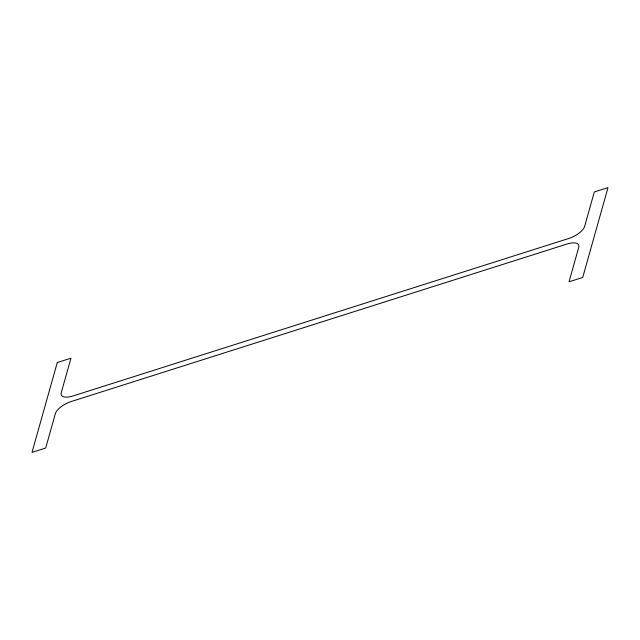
<?xml version="1.0" encoding="UTF-8"?>
<svg xmlns="http://www.w3.org/2000/svg" width="640" height="640" viewBox="0 0 640 640"><rect width="100%" height="100%" fill="white"/><g stroke="black" fill="none" stroke-linecap="round" stroke-linejoin="round"><path stroke-width="0.96" d="M57.272 362.552L32 452.4L45.688 448.048L55.4 413.528A15.384 6.304 -26.2 0 1 71.472 401.448L566.984 244.04A15.384 6.304 -26.2 0 1 578.752 247.272L569.04 281.8L582.728 277.448L608 187.6L594.312 191.952L584.6 226.472A15.384 6.304 -26.2 0 1 568.528 238.552L73.016 395.96A15.384 6.304 -26.2 0 1 61.248 392.728L70.96 358.2L57.272 362.552"/></g></svg>
